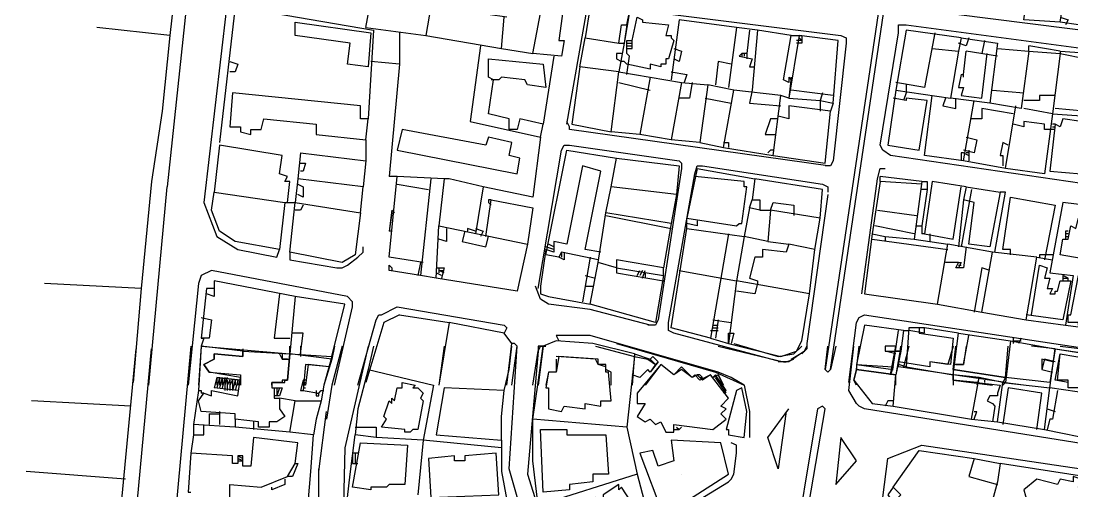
# Model space of a CAD drawing. Extents: x 636135 to 636995, y 811025 to 813508.
# Drawn here: x 636197 to 636599.5, y 812450.5 to 812630.5 of the extents above; entities that cross this region are included whole.
import ezdxf

# ---------------------------------------------------------------- set-up
doc = ezdxf.new("R2010")
doc.units = 0
for name, color, linetype in [('BLOCK', 7, 'CONTINUOUS'), ('BUILD', 3, 'CONTINUOUS'), ('ROADFAC', 4, 'CONTINUOUS')]:
    doc.layers.add(name, color=color, linetype=linetype)

msp = doc.modelspace()

# ---------------------------------------------------------------- linework, layer by layer
at = {"layer": 'BLOCK'}
for points in [[(636294, 812764), (636280, 812673), (636267, 812561)], [(636406, 812591), (636414, 812636)], [(636415, 812637), (636511, 812625)], [(636540, 812635), (636627, 812624)], [(636533, 812626), (636533, 812629), (636536, 812629)], [(636536, 812629), (636626, 812617)], [(636511, 812625), (636513, 812624), (636513, 812622)], [(636526, 812583), (636533, 812626)], [(636513, 812622), (636508, 812577)], [(636407, 812589), (636407, 812590), (636406, 812592)], [(636506, 812575), (636407, 812589)], [(636395, 812528), (636404, 812581)], [(636404, 812581), (636405, 812583), (636407, 812583)], [(636407, 812583), (636449, 812577)], [(636530, 812579), (636527, 812581), (636526, 812583)], [(636449, 812577), (636450, 812576), (636450, 812574)], [(636508, 812577), (636507, 812575), (636505, 812575)], [(636619, 812566), (636530, 812579)], [(636450, 812574), (636441, 812516)], [(636445, 812515), (636455, 812572)], [(636455, 812572), (636456, 812575), (636458, 812575)], [(636458, 812575), (636504, 812568)], [(636525, 812570), (636526, 812574), (636528, 812574)], [(636504, 812568), (636506, 812567), (636506, 812565)], [(636519, 812526), (636525, 812570)], [(636506, 812564), (636498, 812507)], [(636267, 812561), (636272, 812548), (636280, 812543)], [(636280, 812543), (636295, 812540), (636296, 812543)], [(636326, 812540), (636328, 812542), (636328, 812544)], [(636300, 812542), (636300, 812539), (636318, 812536)], [(636322, 812537), (636326, 812540)], [(636270, 812535), (636266, 812533), (636265, 812530)], [(636322, 812525), (636270, 812535)], [(636318, 812536), (636320, 812536), (636322, 812537)], [(636265, 812530), (636261, 812491)], [(636399, 812522), (636396, 812524), (636394, 812529)], [(636324, 812521), (636324, 812523), (636322, 812525)], [(636317, 812491), (636324, 812521)], [(636335, 812518), (636341, 812521), (636382, 812514)], [(636438, 812514), (636415, 812520), (636399, 812522)], [(636326, 812491), (636333, 812516)], [(636333, 812516), (636334, 812518), (636335, 812518)], [(636441, 812516), (636440, 812514), (636437, 812514)], [(636447, 812511), (636445, 812512), (636445, 812515)], [(636514, 812492), (636517, 812515)], [(636517, 812515), (636518, 812517), (636520, 812518)], [(636520, 812518), (636612, 812504)], [(636382, 812514), (636383, 812513), (636382, 812511)], [(636488, 812500), (636447, 812511)], [(636387, 812506), (636386, 812507), (636385, 812507)], [(636403, 812510), (636402, 812510), (636403, 812508)], [(636474, 812491), (636469, 812494), (636464, 812496), (636415, 812510), (636403, 812510)], [(636425, 812507), (636463, 812496), (636474, 812491)], [(636498, 812507), (636498, 812505), (636496, 812503)], [(636262, 812506), (636246, 812331)], [(636320, 812506), (636316, 812491), (636314, 812478)], [(636330, 812506), (636321, 812467), (636320, 812424)], [(636396, 812412), (636397, 812414), (636396, 812417), (636384, 812459), (636387, 812506)], [(636385, 812491), (636387, 812506)], [(636397, 812506), (636395, 812506), (636395, 812504), (636391, 812457), (636402, 812422), (636407, 812418), (636412, 812419)], [(636393, 812491), (636395, 812504)], [(636395, 812504), (636396, 812506), (636397, 812506)], [(636464, 812506), (636489, 812500)], [(636497, 812504), (636491, 812500)], [(636492, 812501), (636497, 812504)], [(636497, 812504), (636497, 812504), (636498, 812506)], [(636517, 812484), (636514, 812489), (636516, 812506)], [(636595, 812506), (636611, 812504)], [(636491, 812500), (636490, 812500), (636487, 812500)], [(636489, 812500), (636490, 812500), (636493, 812501)], [(636474, 812491), (636476, 812481), (636476, 812471)], [(636520, 812482), (636518, 812483), (636517, 812484)], [(636311, 812458), (636311, 812458), (636314, 812481)], [(636607, 812468), (636520, 812482)], [(636471, 812465), (636471, 812468), (636469, 812469)], [(636527, 812448), (636529, 812463), (636542, 812468)], [(636542, 812468), (636603, 812459)], [(636470, 812457), (636471, 812465)], [(636311, 812425), (636311, 812443), (636311, 812459)], [(636468, 812454), (636469, 812455), (636470, 812457)], [(636445, 812440), (636468, 812454)]]:
    msp.add_lwpolyline(points, dxfattribs=at)
at = {"layer": 'BUILD'}
for points in [[(636264, 812703), (636259, 812669), (636254, 812625), (636226, 812628)], [(636595, 812630), (636581, 812631), (636584, 812651)], [(636609, 812628), (636595, 812630), (636598, 812649)], [(636329, 812628), (636332, 812644)], [(636279, 812636), (636273, 812584)], [(636279, 812636), (636332, 812627)], [(636383, 812632), (636354, 812636), (636352, 812625), (636381, 812620), (636382, 812632)], [(636393, 812618), (636397, 812639), (636405, 812638), (636403, 812623), (636405, 812623), (636404, 812617), (636393, 812618)], [(636430, 812634), (636415, 812636), (636413, 812624), (636426, 812622), (636427, 812629), (636429, 812629), (636430, 812634)], [(636430, 812634), (636428, 812622), (636426, 812611)], [(636429, 812610), (636430, 812617), (636429, 812618), (636429, 812623), (636431, 812623), (636433, 812632), (636435, 812631), (636435, 812630), (636445, 812629), (636444, 812625), (636446, 812625)], [(636595, 812632), (636598, 812631), (636597, 812629)], [(636302, 812630), (636331, 812626), (636330, 812613), (636322, 812614), (636323, 812622), (636302, 812625), (636302, 812630)], [(636329, 812628), (636352, 812625)], [(636429, 812629), (636428, 812622)], [(636471, 812628), (636449, 812631), (636446, 812608)], [(636479, 812627), (636471, 812628), (636468, 812605)], [(636254, 812625), (636251, 812596), (636247, 812569), (636243, 812528), (636206, 812530)], [(636332, 812627), (636330, 812593)], [(636342, 812626), (636342, 812614), (636331, 812615)], [(636411, 812613), (636413, 812624)], [(636446, 812625), (636446, 812624), (636447, 812623)], [(636476, 812627), (636475, 812618), (636473, 812618), (636472, 812617), (636477, 812616), (636476, 812613), (636478, 812613)], [(636489, 812608), (636492, 812625), (636479, 812627), (636477, 812604)], [(636508, 812599), (636510, 812623), (636495, 812625), (636491, 812601)], [(636492, 812625), (636496, 812625)], [(636496, 812625), (636496, 812622), (636494, 812622)], [(636496, 812623), (636495, 812624)], [(636557, 812624), (636536, 812627), (636532, 812604), (636553, 812601)], [(636547, 812626), (636543, 812605), (636532, 812607)], [(636557, 812624), (636571, 812622), (636568, 812599), (636553, 812601)], [(636560, 812624), (636559, 812621), (636556, 812622)], [(636557, 812624), (636556, 812619)], [(636373, 812621), (636369, 812592), (636396, 812586), (636397, 812591), (636388, 812593), (636387, 812589), (636384, 812589), (636384, 812593), (636376, 812595), (636378, 812608), (636376, 812609), (636376, 812616), (636397, 812614), (636398, 812605), (636391, 812606), (636390, 812608), (636381, 812609), (636380, 812608), (636377, 812608)], [(636381, 812620), (636393, 812618)], [(636426, 812622), (636428, 812622)], [(636447, 812623), (636445, 812616), (636444, 812616), (636444, 812614), (636442, 812614), (636442, 812613), (636438, 812614), (636438, 812612), (636429, 812614), (636428, 812615), (636427, 812615)], [(636429, 812622), (636431, 812622)], [(636429, 812622), (636431, 812622)], [(636429, 812621), (636431, 812621)], [(636429, 812620), (636431, 812620)], [(636431, 812620), (636431, 812623)], [(636447, 812620), (636450, 812619), (636449, 812615), (636447, 812616)], [(636496, 812623), (636494, 812623)], [(636546, 812620), (636556, 812619)], [(636566, 812623), (636565, 812618)], [(636571, 812620), (636583, 812619), (636580, 812597), (636568, 812599)], [(636583, 812619), (636583, 812621)], [(636595, 812619), (636583, 812621)], [(636401, 812617), (636397, 812591)], [(636427, 812618), (636425, 812618), (636425, 812616), (636427, 812615)], [(636473, 812618), (636473, 812617)], [(636474, 812618), (636474, 812617)], [(636475, 812618), (636475, 812616)], [(636556, 812619), (636553, 812601)], [(636557, 812610), (636556, 812605), (636558, 812605), (636557, 812602), (636565, 812601), (636567, 812618)], [(636557, 812610), (636558, 812610), (636559, 812619)], [(636571, 812617), (636559, 812619)], [(636583, 812619), (636595, 812618), (636592, 812595)], [(636595, 812619), (636595, 812618), (636605, 812616), (636603, 812601), (636604, 812601), (636604, 812596), (636593, 812597)], [(636595, 812619), (636608, 812618), (636608, 812614)], [(636277, 812615), (636280, 812614), (636279, 812611), (636277, 812611)], [(636342, 812614), (636338, 812571)], [(636411, 812613), (636408, 812591), (636423, 812588), (636426, 812611), (636411, 812613)], [(636469, 812614), (636464, 812615), (636463, 812606)], [(636426, 812611), (636438, 812609), (636434, 812587), (636423, 812588)], [(636438, 812609), (636450, 812607), (636446, 812585)], [(636446, 812611), (636452, 812610), (636451, 812607)], [(636491, 812607), (636489, 812608)], [(636492, 812609), (636491, 812601)], [(636491, 812609), (636491, 812607)], [(636491, 812609), (636492, 812608)], [(636558, 812609), (636558, 812610)], [(636426, 812607), (636438, 812604)], [(636450, 812607), (636460, 812606), (636457, 812584), (636446, 812585)], [(636454, 812607), (636453, 812601), (636449, 812601)], [(636457, 812584), (636466, 812582), (636470, 812604), (636460, 812606)], [(636466, 812582), (636485, 812579), (636488, 812602), (636470, 812604)], [(636477, 812604), (636476, 812599), (636488, 812598)], [(636508, 812602), (636492, 812604)], [(636532, 812604), (636529, 812583), (636541, 812581), (636544, 812600), (636536, 812601), (636536, 812600), (636531, 812601)], [(636536, 812606), (636536, 812603)], [(636569, 812604), (636581, 812603)], [(636329, 812585), (636330, 812593), (636327, 812593), (636327, 812598), (636278, 812603), (636277, 812590), (636281, 812590), (636281, 812588), (636285, 812587), (636285, 812589), (636289, 812589), (636290, 812593), (636310, 812591), (636310, 812587), (636329, 812585)], [(636459, 812601), (636469, 812599)], [(636491, 812601), (636488, 812602)], [(636491, 812601), (636503, 812600)], [(636504, 812603), (636503, 812600)], [(636503, 812600), (636503, 812596)], [(636503, 812600), (636508, 812599)], [(636536, 812603), (636535, 812600)], [(636558, 812577), (636543, 812579), (636546, 812602)], [(636551, 812601), (636550, 812598), (636555, 812597), (636555, 812601)], [(636574, 812574), (636558, 812577), (636562, 812600)], [(636593, 812602), (636587, 812602), (636587, 812600), (636581, 812600)], [(636485, 812579), (636505, 812576), (636507, 812596), (636491, 812598), (636491, 812593), (636487, 812594)], [(636508, 812599), (636507, 812596)], [(636577, 812595), (636565, 812597), (636565, 812593), (636561, 812593)], [(636592, 812595), (636589, 812572), (636574, 812574), (636578, 812598)], [(636592, 812595), (636581, 812597)], [(636487, 812593), (636484, 812593), (636482, 812587), (636486, 812587)], [(636592, 812589), (636589, 812589), (636589, 812591), (636581, 812592), (636581, 812590), (636577, 812591)], [(636607, 812589), (636603, 812589), (636603, 812592), (636596, 812593), (636595, 812590), (636593, 812591), (636591, 812573), (636603, 812572), (636605, 812589)], [(636592, 812595), (636605, 812594)], [(636388, 812578), (636384, 812579), (636385, 812584), (636376, 812586), (636375, 812583), (636343, 812589), (636341, 812581), (636387, 812572), (636388, 812578)], [(636593, 812591), (636592, 812591)], [(636592, 812590), (636593, 812590)], [(636593, 812589), (636592, 812589)], [(636329, 812585), (636329, 812577)], [(636396, 812586), (636393, 812563), (636374, 812567)], [(636434, 812587), (636434, 812587)], [(636446, 812585), (636434, 812587)], [(636466, 812584), (636468, 812584), (636468, 812582)], [(636559, 812586), (636563, 812585), (636562, 812580), (636558, 812581)], [(636575, 812583), (636573, 812584), (636572, 812579), (636573, 812579), (636573, 812575)], [(636298, 812561), (636299, 812561), (636300, 812569), (636298, 812569), (636299, 812571), (636296, 812572), (636297, 812579), (636273, 812583), (636271, 812565)], [(636304, 812580), (636329, 812577), (636328, 812567), (636303, 812570)], [(636304, 812580), (636303, 812570)], [(636398, 812541), (636406, 812581)], [(636406, 812581), (636425, 812578)], [(636485, 812581), (636484, 812581), (636483, 812580)], [(636558, 812580), (636557, 812580), (636557, 812577)], [(636558, 812580), (636560, 812579)], [(636560, 812580), (636559, 812580)], [(636560, 812581), (636560, 812577)], [(636304, 812576), (636306, 812576), (636305, 812573), (636304, 812573)], [(636425, 812578), (636449, 812575), (636448, 812564), (636423, 812567), (636425, 812578)], [(636419, 812573), (636412, 812575), (636406, 812545), (636401, 812546), (636401, 812542), (636398, 812543), (636396, 812529)], [(636419, 812542), (636413, 812543), (636419, 812573)], [(636456, 812574), (636452, 812555), (636471, 812552), (636472, 812553), (636473, 812553), (636475, 812567), (636474, 812567), (636474, 812569), (636455, 812571)], [(636456, 812574), (636478, 812570)], [(636303, 812570), (636302, 812561), (636327, 812557), (636328, 812567)], [(636303, 812568), (636305, 812567), (636305, 812563), (636303, 812564)], [(636351, 812538), (636338, 812540), (636341, 812571)], [(636341, 812571), (636338, 812571)], [(636354, 812570), (636350, 812533), (636338, 812535), (636338, 812537), (636339, 812536), (636339, 812535)], [(636359, 812570), (636341, 812571)], [(636341, 812568), (636353, 812566)], [(636374, 812567), (636361, 812570), (636359, 812570), (636357, 812552)], [(636503, 812555), (636504, 812566), (636478, 812570), (636477, 812562), (636480, 812562), (636480, 812558), (636484, 812558), (636485, 812561), (636493, 812560), (636493, 812556)], [(636542, 812568), (636526, 812569), (636523, 812549), (636528, 812548)], [(636542, 812569), (636526, 812571)], [(636526, 812569), (636526, 812571)], [(636542, 812569), (636539, 812547)], [(636542, 812569), (636544, 812569), (636544, 812566), (636542, 812566)], [(636559, 812567), (636546, 812569), (636543, 812549), (636554, 812547), (636557, 812567)], [(636270, 812558), (636271, 812565), (636298, 812561)], [(636374, 812567), (636371, 812549)], [(636448, 812564), (636446, 812553), (636421, 812557), (636423, 812567)], [(636544, 812566), (636542, 812552)], [(636561, 812566), (636557, 812544)], [(636559, 812567), (636572, 812565), (636568, 812544), (636560, 812545), (636562, 812561), (636558, 812562)], [(636559, 812567), (636558, 812562)], [(636570, 812542), (636574, 812565), (636572, 812565)], [(636576, 812541), (636576, 812543), (636573, 812543), (636576, 812563), (636593, 812560), (636589, 812539)], [(636298, 812561), (636296, 812543), (636279, 812546)], [(636299, 812561), (636302, 812561)], [(636327, 812557), (636325, 812541), (636320, 812538), (636300, 812542), (636302, 812561)], [(636305, 812560), (636304, 812558), (636302, 812558)], [(636375, 812548), (636377, 812562), (636393, 812559), (636391, 812545)], [(636377, 812562), (636376, 812562), (636376, 812561), (636377, 812560)], [(636476, 812559), (636474, 812548)], [(636476, 812559), (636477, 812562)], [(636480, 812558), (636476, 812559)], [(636558, 812562), (636556, 812544)], [(636616, 812531), (636620, 812558), (636596, 812561), (636591, 812534), (636600, 812533)], [(636279, 812546), (636273, 812550), (636270, 812558)], [(636339, 812558), (636338, 812550)], [(636339, 812557), (636338, 812550)], [(636340, 812557), (636339, 812558)], [(636446, 812553), (636443, 812536), (636425, 812539), (636425, 812536), (636418, 812538), (636421, 812557)], [(636421, 812556), (636446, 812551)], [(636456, 812554), (636456, 812552), (636452, 812553), (636452, 812555)], [(636503, 812555), (636484, 812558), (636483, 812546), (636491, 812545)], [(636501, 812543), (636503, 812555)], [(636525, 812558), (636540, 812556)], [(636606, 812539), (636595, 812541), (636596, 812547), (636598, 812547), (636599, 812552), (636601, 812551), (636602, 812555), (636613, 812554), (636613, 812552), (636616, 812551)], [(636391, 812545), (636387, 812527), (636356, 812532), (636357, 812552), (636391, 812545)], [(636360, 812551), (636360, 812546), (636357, 812547)], [(636371, 812550), (636368, 812551), (636368, 812550)], [(636371, 812551), (636374, 812550), (636373, 812548)], [(636461, 812509), (636446, 812513), (636452, 812551)], [(636452, 812551), (636452, 812553)], [(636452, 812551), (636474, 812548)], [(636539, 812549), (636524, 812552)], [(636540, 812552), (636542, 812552)], [(636542, 812552), (636542, 812549)], [(636339, 812550), (636338, 812550)], [(636367, 812550), (636366, 812546), (636375, 812544), (636376, 812548)], [(636468, 812549), (636461, 812509), (636468, 812507)], [(636474, 812548), (636471, 812531)], [(636483, 812546), (636474, 812548)], [(636523, 812549), (636520, 812526), (636548, 812522), (636552, 812545)], [(636523, 812547), (636552, 812543)], [(636528, 812548), (636539, 812547)], [(636528, 812548), (636528, 812546)], [(636539, 812547), (636552, 812545)], [(636543, 812549), (636542, 812549)], [(636545, 812549), (636545, 812546)], [(636598, 812550), (636597, 812550), (636597, 812547)], [(636598, 812549), (636597, 812549)], [(636597, 812548), (636598, 812548)], [(636401, 812543), (636398, 812544)], [(636401, 812544), (636399, 812545)], [(636499, 812526), (636501, 812543), (636491, 812545), (636490, 812542), (636481, 812543), (636481, 812540), (636478, 812540), (636476, 812532), (636479, 812531), (636479, 812530)], [(636548, 812522), (636565, 812519), (636569, 812542), (636552, 812545)], [(636559, 812544), (636558, 812536), (636555, 812536), (636556, 812538), (636551, 812538)], [(636418, 812539), (636404, 812542), (636403, 812540), (636398, 812541)], [(636405, 812539), (636403, 812540)], [(636404, 812542), (636404, 812540)], [(636405, 812542), (636405, 812539)], [(636415, 812540), (636412, 812523)], [(636565, 812519), (636582, 812516), (636586, 812540), (636569, 812542)], [(636586, 812540), (636592, 812539)], [(636592, 812541), (636587, 812541), (636587, 812540)], [(636350, 812538), (636349, 812533)], [(636356, 812536), (636359, 812536), (636358, 812532)], [(636357, 812536), (636357, 812534)], [(636357, 812535), (636359, 812535)], [(636359, 812534), (636357, 812535)], [(636443, 812533), (636440, 812515), (636415, 812522), (636418, 812538)], [(636425, 812536), (636425, 812534), (636443, 812531)], [(636425, 812536), (636443, 812533)], [(636433, 812533), (636434, 812535)], [(636435, 812535), (636434, 812533)], [(636435, 812532), (636436, 812535)], [(636443, 812533), (636443, 812536)], [(636449, 812535), (636471, 812531)], [(636556, 812538), (636557, 812538), (636556, 812536)], [(636556, 812537), (636557, 812537)], [(636568, 812535), (636565, 812536), (636562, 812519)], [(636584, 812518), (636587, 812537), (636590, 812536), (636589, 812532), (636591, 812532), (636590, 812528), (636592, 812528), (636591, 812526), (636593, 812526), (636593, 812527), (636594, 812527), (636595, 812531), (636599, 812531), (636596, 812516), (636582, 812518)], [(636302, 812525), (636271, 812531), (636271, 812528), (636268, 812528), (636266, 812509), (636267, 812509), (636266, 812506), (636300, 812503)], [(636356, 812532), (636350, 812533)], [(636358, 812533), (636356, 812534)], [(636413, 812533), (636417, 812532)], [(636436, 812534), (636436, 812532)], [(636499, 812526), (636471, 812531), (636468, 812507), (636488, 812502)], [(636598, 812531), (636598, 812532), (636596, 812533), (636596, 812531)], [(636596, 812532), (636598, 812532)], [(636600, 812533), (636597, 812514), (636613, 812512)], [(636614, 812529), (636613, 812525), (636612, 812525), (636612, 812518), (636612, 812517), (636612, 812514), (636605, 812515), (636605, 812514), (636602, 812514), (636602, 812515), (636598, 812515), (636598, 812518), (636599, 812518), (636602, 812533)], [(636243, 812528), (636240, 812492)], [(636271, 812528), (636271, 812525), (636268, 812526)], [(636396, 812529), (636396, 812526), (636399, 812525)], [(636413, 812529), (636416, 812529)], [(636479, 812530), (636478, 812526), (636471, 812527)], [(636296, 812526), (636294, 812509), (636300, 812509)], [(636316, 812502), (636321, 812522), (636302, 812525), (636300, 812503), (636316, 812502)], [(636399, 812525), (636415, 812522)], [(636496, 812508), (636499, 812526)], [(636266, 812517), (636270, 812516), (636269, 812509), (636266, 812509)], [(636342, 812518), (636336, 812515), (636329, 812492)], [(636342, 812518), (636361, 812515)], [(636383, 812491), (636383, 812491), (636385, 812507), (636382, 812511), (636361, 812515), (636357, 812491)], [(636462, 812516), (636469, 812515)], [(636464, 812516), (636463, 812509)], [(636582, 812516), (636597, 812514)], [(636304, 812503), (636305, 812511), (636301, 812511)], [(636461, 812512), (636464, 812512)], [(636462, 812514), (636464, 812514)], [(636462, 812513), (636464, 812513)], [(636468, 812507), (636468, 812511), (636468, 812511)], [(636468, 812511), (636468, 812511), (636468, 812511), (636470, 812511), (636469, 812507)], [(636535, 812512), (636520, 812514), (636517, 812499), (636531, 812498), (636533, 812512)], [(636541, 812513), (636541, 812511), (636554, 812509), (636553, 812499), (636545, 812500), (636545, 812498), (636533, 812500)], [(636535, 812512), (636534, 812504)], [(636535, 812512), (636537, 812512)], [(636543, 812511), (636543, 812513), (636537, 812513), (636536, 812498), (636554, 812495), (636556, 812511)], [(636543, 812511), (636537, 812512)], [(636556, 812511), (636543, 812513)], [(636556, 812511), (636576, 812508), (636574, 812492), (636554, 812495)], [(636432, 812503), (636416, 812507), (636402, 812508), (636397, 812506), (636395, 812491)], [(636470, 812507), (636487, 812502)], [(636488, 812502), (636494, 812504), (636496, 812508)], [(636555, 812499), (636558, 812499), (636560, 812510)], [(636576, 812508), (636593, 812505), (636591, 812492), (636574, 812494)], [(636577, 812509), (636577, 812507)], [(636577, 812508), (636580, 812508)], [(636580, 812509), (636579, 812507)], [(636266, 812506), (636265, 812491)], [(636266, 812506), (636265, 812489)], [(636282, 812504), (636266, 812506)], [(636282, 812505), (636282, 812502), (636271, 812503), (636271, 812501)], [(636271, 812501), (636271, 812503), (636282, 812502), (636282, 812504), (636300, 812503)], [(636293, 812491), (636293, 812492), (636298, 812492), (636298, 812493), (636299, 812493), (636300, 812503)], [(636300, 812503), (636299, 812493), (636297, 812493), (636297, 812492), (636293, 812492), (636293, 812490), (636297, 812490), (636296, 812487), (636294, 812487), (636294, 812486), (636296, 812486), (636296, 812482)], [(636296, 812503), (636297, 812501)], [(636297, 812503), (636297, 812501), (636300, 812501)], [(636317, 812506), (636316, 812501), (636300, 812503), (636300, 812506)], [(636304, 812506), (636304, 812502)], [(636332, 812506), (636330, 812497), (636355, 812491)], [(636359, 812506), (636357, 812491)], [(636382, 812489), (636384, 812497), (636385, 812506)], [(636417, 812506), (636432, 812502), (636429, 812475), (636393, 812478)], [(636393, 812478), (636395, 812492), (636397, 812506)], [(636397, 812506), (636398, 812506)], [(636432, 812503), (636438, 812501), (636439, 812502), (636441, 812500), (636438, 812496), (636437, 812497), (636434, 812494), (636431, 812495)], [(636432, 812503), (636431, 812491)], [(636487, 812502), (636493, 812503), (636496, 812506)], [(636534, 812506), (636532, 812495), (636517, 812497), (636518, 812506)], [(636532, 812506), (636528, 812506), (636528, 812504), (636532, 812504)], [(636532, 812506), (636528, 812506)], [(636528, 812506), (636528, 812504)], [(636532, 812503), (636528, 812504)], [(636530, 812495), (636532, 812506)], [(636532, 812504), (636534, 812504)], [(636534, 812504), (636532, 812495)], [(636534, 812504), (636532, 812504)], [(636554, 812495), (636533, 812498), (636534, 812506)], [(636554, 812506), (636552, 812499), (636545, 812500), (636545, 812498), (636533, 812500)], [(636537, 812506), (636535, 812498)], [(636574, 812494), (636574, 812494), (636554, 812497), (636555, 812506)], [(636559, 812506), (636558, 812499), (636554, 812499)], [(636591, 812492), (636574, 812494), (636575, 812506)], [(636593, 812505), (636584, 812506)], [(636612, 812487), (636591, 812490), (636593, 812505)], [(636593, 812505), (636612, 812502), (636615, 812500), (636613, 812491)], [(636593, 812505), (636613, 812502), (636614, 812500), (636612, 812487)], [(636595, 812503), (636613, 812500), (636612, 812494), (636611, 812494), (636610, 812491), (636603, 812492), (636603, 812490), (636598, 812490), (636598, 812492), (636593, 812493), (636595, 812503)], [(636598, 812492), (636598, 812493), (636594, 812493), (636595, 812503), (636613, 812500), (636612, 812494), (636611, 812494), (636611, 812491)], [(636271, 812501), (636267, 812499), (636269, 812496)], [(636269, 812496), (636267, 812499), (636271, 812501)], [(636299, 812501), (636297, 812501)], [(636315, 812498), (636306, 812499), (636305, 812489), (636311, 812488), (636312, 812489), (636313, 812489)], [(636315, 812498), (636307, 812499), (636306, 812491)], [(636316, 812501), (636313, 812491), (636312, 812485)], [(636316, 812502), (636313, 812491)], [(636423, 812491), (636423, 812496), (636421, 812497), (636421, 812499), (636418, 812499), (636418, 812501), (636403, 812502), (636402, 812496), (636399, 812496), (636398, 812491)], [(636402, 812501), (636402, 812496), (636399, 812496), (636398, 812490), (636399, 812490), (636399, 812482), (636404, 812481), (636405, 812483), (636413, 812482), (636413, 812484), (636419, 812483), (636419, 812485), (636423, 812485), (636422, 812496), (636421, 812496), (636421, 812498), (636418, 812499), (636417, 812501), (636402, 812502)], [(636432, 812502), (636437, 812501), (636440, 812499), (636438, 812496), (636437, 812497), (636434, 812494), (636431, 812495)], [(636447, 812473), (636447, 812476), (636462, 812474), (636467, 812478), (636465, 812480), (636467, 812482), (636465, 812483), (636468, 812486), (636461, 812495), (636457, 812493), (636455, 812495), (636454, 812494), (636450, 812497), (636447, 812495), (636442, 812499), (636433, 812488), (636433, 812484), (636436, 812484), (636433, 812479), (636436, 812477), (636438, 812478), (636440, 812476), (636442, 812477), (636444, 812473), (636447, 812473)], [(636466, 812491), (636464, 812495), (636462, 812494), (636461, 812495), (636458, 812493), (636456, 812495), (636454, 812494), (636450, 812498), (636447, 812495), (636442, 812499), (636436, 812491)], [(636440, 812499), (636441, 812500), (636439, 812502), (636438, 812501)], [(636438, 812501), (636440, 812499)], [(636517, 812499), (636517, 812497)], [(636517, 812499), (636531, 812497)], [(636536, 812498), (636533, 812499)], [(636593, 812500), (636589, 812501), (636588, 812497), (636592, 812496)], [(636592, 812500), (636588, 812501), (636588, 812497), (636592, 812496)], [(636267, 812488), (636270, 812487), (636270, 812489), (636280, 812487), (636281, 812494), (636269, 812496)], [(636269, 812496), (636281, 812495), (636281, 812491)], [(636330, 812497), (636326, 812482), (636325, 812472)], [(636330, 812497), (636355, 812491)], [(636457, 812495), (636456, 812495)], [(636458, 812494), (636457, 812495)], [(636462, 812494), (636464, 812495)], [(636463, 812495), (636462, 812494)], [(636463, 812495), (636465, 812491)], [(636467, 812489), (636463, 812495)], [(636464, 812495), (636466, 812491)], [(636517, 812491), (636516, 812493), (636517, 812497)], [(636517, 812497), (636516, 812493), (636523, 812484), (636531, 812483), (636532, 812495)], [(636517, 812497), (636532, 812495)], [(636531, 812498), (636530, 812495)], [(636531, 812483), (636561, 812478), (636564, 812494), (636554, 812495)], [(636532, 812491), (636532, 812495)], [(636554, 812497), (636574, 812494)], [(636554, 812497), (636554, 812495)], [(636554, 812495), (636554, 812491)], [(636563, 812492), (636554, 812493), (636554, 812495)], [(636272, 812494), (636271, 812490)], [(636272, 812494), (636272, 812491)], [(636272, 812494), (636281, 812493)], [(636281, 812493), (636272, 812494)], [(636273, 812494), (636272, 812490)], [(636273, 812494), (636273, 812491)], [(636274, 812494), (636273, 812490)], [(636274, 812494), (636274, 812491)], [(636275, 812494), (636274, 812490)], [(636276, 812494), (636275, 812491)], [(636275, 812494), (636275, 812491)], [(636275, 812494), (636275, 812489)], [(636277, 812493), (636276, 812491)], [(636276, 812493), (636276, 812489)], [(636278, 812493), (636277, 812491)], [(636277, 812493), (636277, 812489)], [(636278, 812493), (636278, 812491)], [(636279, 812493), (636278, 812489)], [(636278, 812493), (636278, 812489)], [(636279, 812493), (636279, 812491)], [(636280, 812493), (636279, 812489)], [(636280, 812493), (636280, 812491)], [(636306, 812493), (636305, 812493), (636304, 812489), (636305, 812489)], [(636306, 812493), (636305, 812493), (636305, 812491)], [(636305, 812492), (636306, 812492)], [(636305, 812492), (636306, 812491)], [(636305, 812492), (636306, 812492)], [(636306, 812491), (636305, 812491)], [(636355, 812491), (636351, 812470), (636333, 812471)], [(636351, 812488), (636350, 812486), (636351, 812485), (636349, 812474), (636347, 812474), (636346, 812473), (636344, 812473), (636344, 812474), (636335, 812475), (636337, 812478), (636336, 812479), (636338, 812485), (636339, 812484), (636339, 812486), (636340, 812485), (636341, 812490), (636343, 812490), (636343, 812492), (636348, 812491), (636347, 812490), (636349, 812490)], [(636457, 812494), (636458, 812494)], [(636467, 812488), (636463, 812494)], [(636554, 812493), (636569, 812491)], [(636561, 812478), (636571, 812477), (636573, 812492), (636564, 812494)], [(636564, 812494), (636563, 812491)], [(636563, 812492), (636572, 812491), (636571, 812488)], [(636566, 812493), (636566, 812492)], [(636566, 812493), (636566, 812492)], [(636574, 812494), (636573, 812492)], [(636574, 812492), (636573, 812491)], [(636573, 812492), (636591, 812490)], [(636574, 812492), (636582, 812491)], [(636265, 812489), (636263, 812476)], [(636265, 812489), (636266, 812489)], [(636266, 812481), (636265, 812485), (636267, 812488)], [(636266, 812489), (636266, 812488)], [(636267, 812488), (636266, 812488)], [(636280, 812489), (636271, 812490)], [(636294, 812490), (636294, 812487)], [(636296, 812490), (636295, 812487)], [(636295, 812490), (636295, 812487)], [(636305, 812490), (636306, 812490)], [(636310, 812489), (636310, 812487), (636311, 812487), (636311, 812488)], [(636310, 812488), (636311, 812488)], [(636349, 812490), (636350, 812489), (636351, 812488)], [(636382, 812489), (636359, 812490), (636356, 812472), (636381, 812470)], [(636381, 812470), (636381, 812479), (636382, 812489)], [(636467, 812489), (636466, 812488)], [(636473, 812490), (636471, 812489), (636467, 812474), (636468, 812474), (636468, 812472), (636474, 812471)], [(636474, 812471), (636475, 812481), (636473, 812490)], [(636570, 812487), (636568, 812487), (636567, 812485)], [(636571, 812488), (636571, 812487), (636570, 812487)], [(636571, 812477), (636589, 812474), (636591, 812490)], [(636586, 812474), (636588, 812488), (636575, 812490), (636573, 812476)], [(636594, 812489), (636592, 812478), (636591, 812478), (636590, 812474)], [(636302, 812485), (636296, 812486)], [(636309, 812472), (636300, 812473), (636302, 812485), (636312, 812485)], [(636312, 812485), (636310, 812478), (636309, 812472)], [(636531, 812485), (636529, 812485), (636528, 812483)], [(636567, 812485), (636569, 812484), (636570, 812483)], [(636570, 812483), (636569, 812477)], [(636295, 812477), (636292, 812477), (636292, 812475), (636288, 812475), (636288, 812477), (636279, 812478), (636279, 812480), (636266, 812481)], [(636269, 812480), (636273, 812480)], [(636269, 812480), (636269, 812476)], [(636273, 812481), (636273, 812476)], [(636296, 812482), (636298, 812479), (636295, 812477)], [(636562, 812481), (636563, 812481)], [(636562, 812478), (636563, 812481)], [(636590, 812482), (636593, 812481)], [(636279, 812475), (636263, 812476)], [(636263, 812476), (636263, 812472), (636267, 812472), (636267, 812476)], [(636279, 812478), (636279, 812475)], [(636300, 812473), (636279, 812475)], [(636286, 812477), (636286, 812474)], [(636325, 812475), (636333, 812475), (636333, 812471), (636325, 812472)], [(636395, 812445), (636393, 812462), (636393, 812478)], [(636429, 812475), (636433, 812457), (636395, 812445)], [(636448, 812475), (636449, 812474)], [(636450, 812475), (636449, 812474)], [(636302, 812461), (636303, 812469), (636286, 812471), (636285, 812460), (636282, 812460), (636282, 812464), (636280, 812464), (636280, 812461), (636278, 812461), (636278, 812464), (636262, 812465), (636261, 812450), (636262, 812450)], [(636263, 812472), (636262, 812465)], [(636307, 812446), (636308, 812458), (636309, 812472)], [(636322, 812448), (636323, 812457), (636325, 812472)], [(636396, 812474), (636406, 812474), (636406, 812472), (636421, 812472), (636422, 812457), (636416, 812457), (636416, 812454), (636407, 812453), (636407, 812451), (636397, 812450), (636396, 812474)], [(636447, 812474), (636449, 812474)], [(636589, 812474), (636609, 812470), (636610, 812474), (636608, 812474)], [(636327, 812469), (636345, 812468), (636344, 812453), (636338, 812453), (636337, 812452), (636331, 812452), (636331, 812451), (636324, 812452), (636327, 812469)], [(636381, 812467), (636351, 812470), (636349, 812449)], [(636381, 812470), (636381, 812467)], [(636381, 812467), (636381, 812458), (636383, 812447)], [(636465, 812469), (636446, 812470), (636447, 812462), (636441, 812460), (636439, 812466), (636434, 812465), (636443, 812441), (636468, 812457), (636465, 812469)], [(636280, 812464), (636282, 812463)], [(636282, 812462), (636280, 812463)], [(636326, 812465), (636324, 812465), (636324, 812461), (636326, 812461)], [(636325, 812465), (636325, 812461)], [(636379, 812465), (636367, 812464), (636367, 812462), (636363, 812462), (636363, 812464), (636353, 812463), (636354, 812448), (636380, 812449), (636379, 812465)], [(636531, 812452), (636541, 812466)], [(636541, 812466), (636562, 812463)], [(636562, 812463), (636560, 812456), (636571, 812453)], [(636562, 812463), (636572, 812461)], [(636280, 812462), (636282, 812462)], [(636289, 812452), (636299, 812456), (636302, 812461)], [(636302, 812461), (636303, 812461), (636301, 812456), (636299, 812456)], [(636572, 812461), (636571, 812454), (636569, 812447)], [(636603, 812433), (636607, 812450), (636604, 812456), (636572, 812461)], [(636298, 812455), (636298, 812453), (636293, 812451), (636293, 812452)], [(636433, 812457), (636438, 812438), (636420, 812426)], [(636450, 812457), (636450, 812457)], [(636586, 812455), (636581, 812451), (636583, 812444)], [(636583, 812444), (636594, 812440), (636593, 812438), (636596, 812437), (636596, 812437), (636601, 812437), (636605, 812451), (636604, 812452), (636602, 812452), (636603, 812455), (636600, 812456), (636600, 812454), (636595, 812455), (636594, 812453), (636586, 812455)], [(636277, 812448), (636277, 812453), (636289, 812452)], [(636436, 812438), (636427, 812452), (636426, 812451), (636426, 812453), (636420, 812449), (636420, 812448), (636417, 812446), (636417, 812448), (636412, 812445), (636413, 812444), (636411, 812443), (636420, 812430), (636429, 812436), (636430, 812435), (636436, 812438)], [(636531, 812452), (636529, 812449), (636531, 812446), (636534, 812449), (636531, 812452)]]:
    msp.add_lwpolyline(points, dxfattribs=at)
at = {"layer": 'ROADFAC'}
for points in [[(636531, 812672), (636505, 812497)], [(636507, 812497), (636533, 812672)], [(636263, 812662), (636253, 812567)], [(636246, 812491), (636253, 812567)], [(636241, 812505), (636199, 812063), (636197, 811990)], [(636204, 812036), (636206, 812075), (636220, 812210), (636224, 812257), (636247, 812505)], [(636505, 812497), (636506, 812506)], [(636509, 812506), (636507, 812497)], [(636505, 812497), (636506, 812496), (636507, 812497)], [(636507, 812497), (636506, 812496), (636505, 812497)], [(636239, 812483), (636201, 812485)], [(636505, 812482), (636504, 812483), (636502, 812482)], [(636502, 812482), (636471, 812295)], [(636473, 812295), (636505, 812482)], [(636487, 812459), (636483, 812471), (636491, 812482)], [(636490, 812481), (636487, 812459)], [(636511, 812471), (636509, 812453)], [(636509, 812453), (636517, 812462), (636511, 812471)], [(636237, 812455), (636199, 812458)]]:
    msp.add_lwpolyline(points, dxfattribs=at)

doc.saveas('drawing.dxf')
